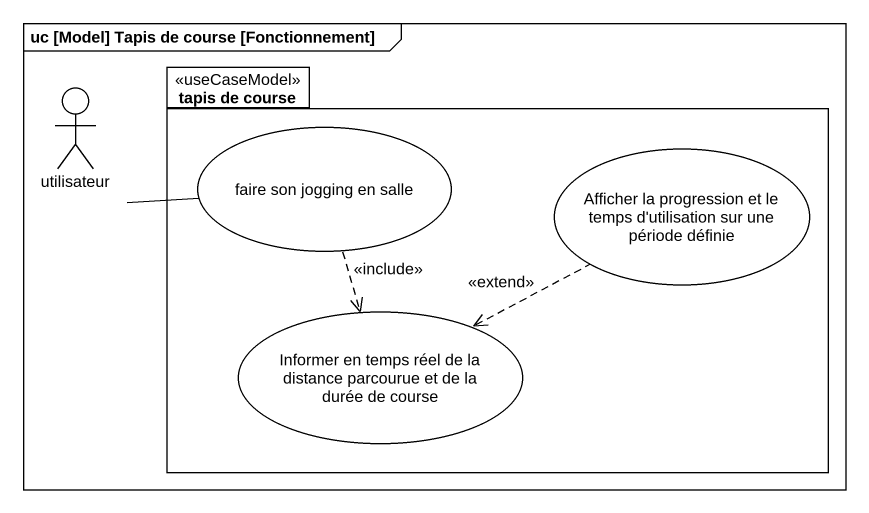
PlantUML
@startuml
mainframe uc [Model] Tapis de course [Fonctionnement]
actor utilisateur
package "tapis de course" as tapis_de_course <<useCaseModel>> {
  usecase "faire son jogging en salle" as faire_son_jogging_en_salle
  usecase "Afficher la progression et le temps d'utilisation sur une période définie" as Afficher_la_progression_et
  usecase "Informer en temps réel de la distance parcourue et de la durée de course" as Informer_en_temps_réel_de
}
utilisateur -right- faire_son_jogging_en_salle
faire_son_jogging_en_salle ..> Informer_en_temps_réel_de : <<include>>
Afficher_la_progression_et .left.> Informer_en_temps_réel_de : <<extend>>
@enduml
